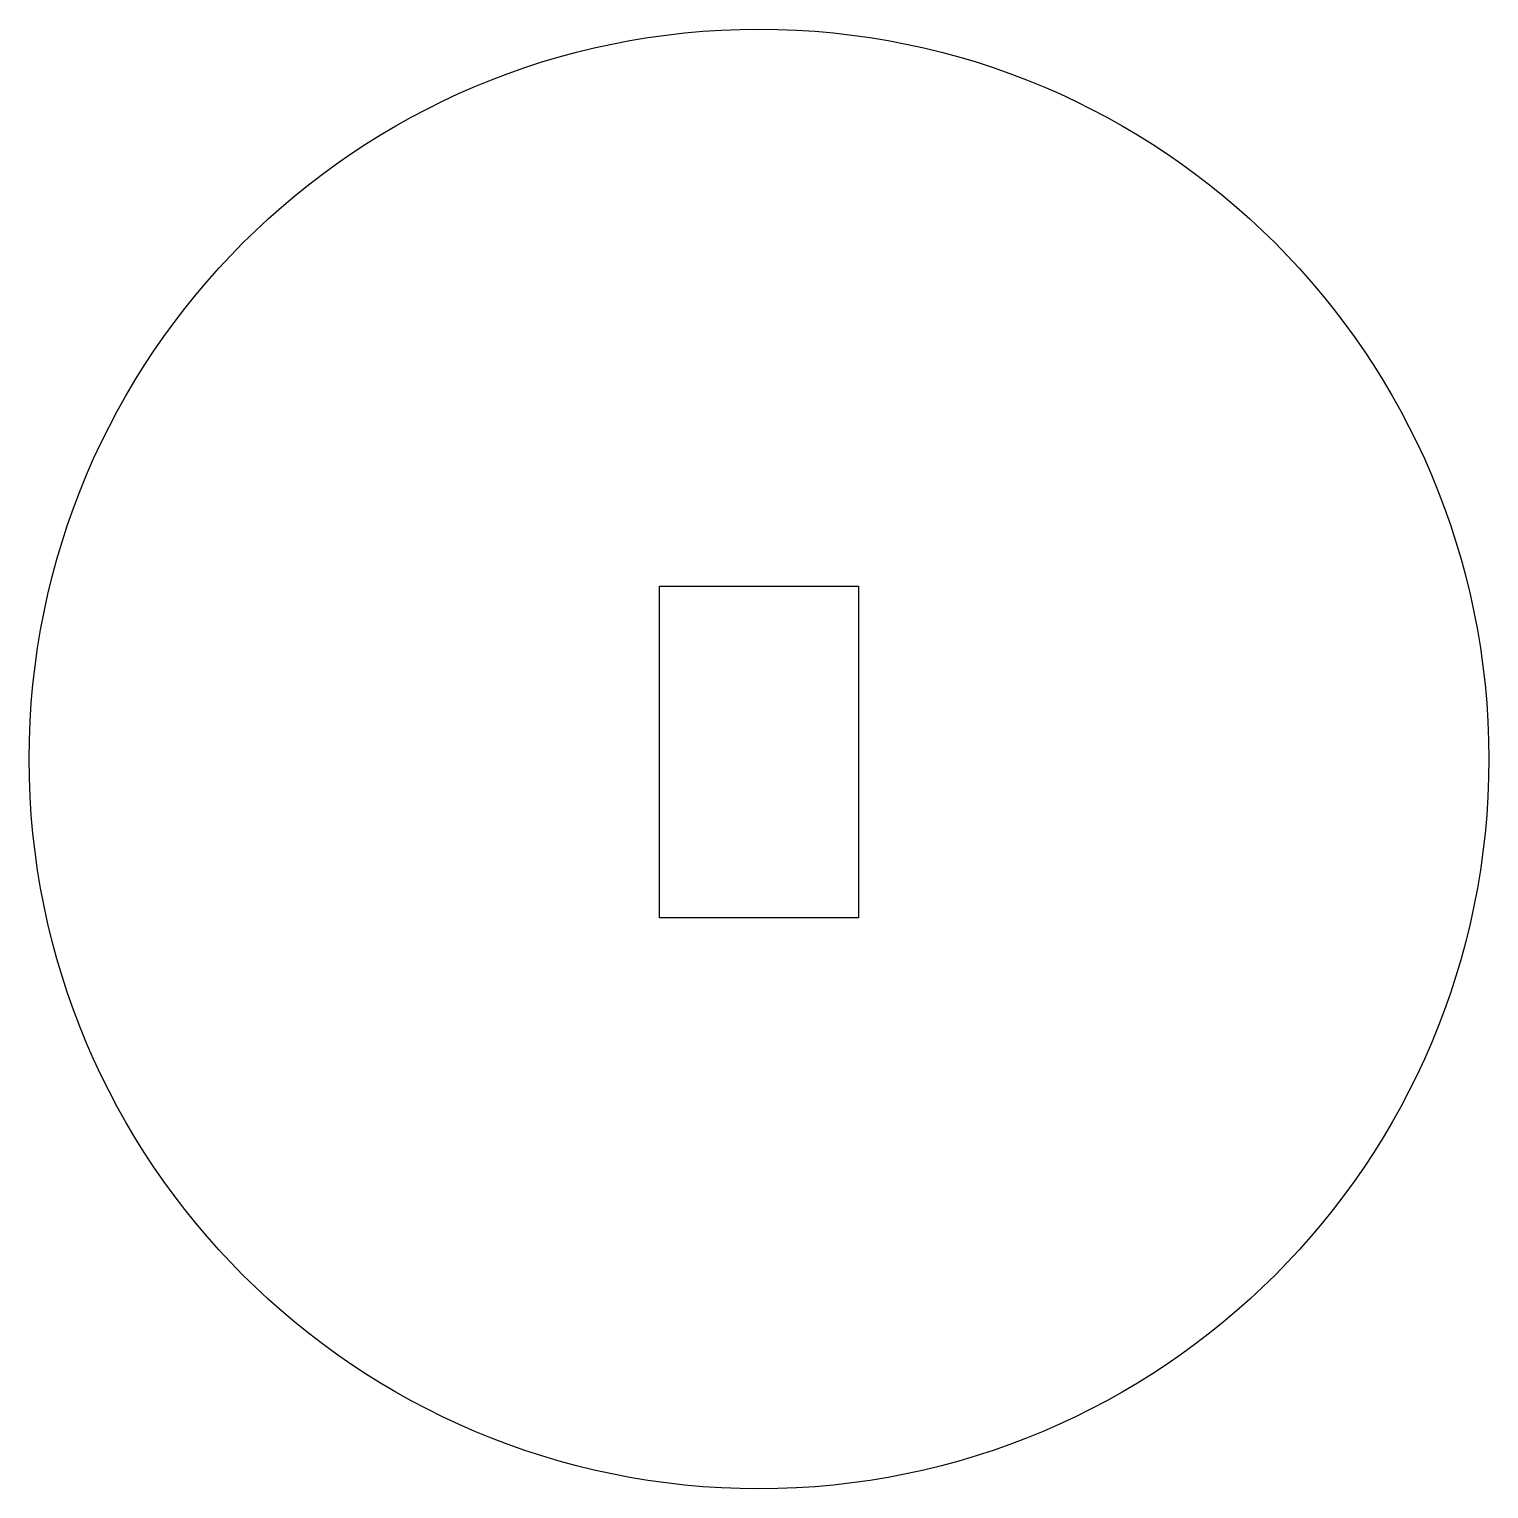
# Model space of a CAD drawing. Header units: millimetres. Extents: x 2412.6 to 2456.6, y 2308.9 to 2352.9.
import ezdxf

# ---------------------------------------------------------------- set-up
doc = ezdxf.new("R2010")
doc.units = ezdxf.units.MM

msp = doc.modelspace()

# ---------------------------------------------------------------- linework, layer by layer
at = {"linetype": 'Continuous'}
for p, q in [((2431.644, 2336.087, 72.144), (2437.644, 2336.087, 72.144)), ((2431.644, 2326.087, 72.144), (2431.644, 2336.087, 72.144)), ((2437.644, 2336.087, 72.144), (2437.644, 2326.087, 72.144)), ((2437.644, 2326.087, 72.144), (2431.644, 2326.087, 72.144))]:
    msp.add_line(p, q, dxfattribs=at)
msp.add_circle((2434.644, 2330.88, 72.144), 22, dxfattribs=at)

doc.saveas('drawing.dxf')
